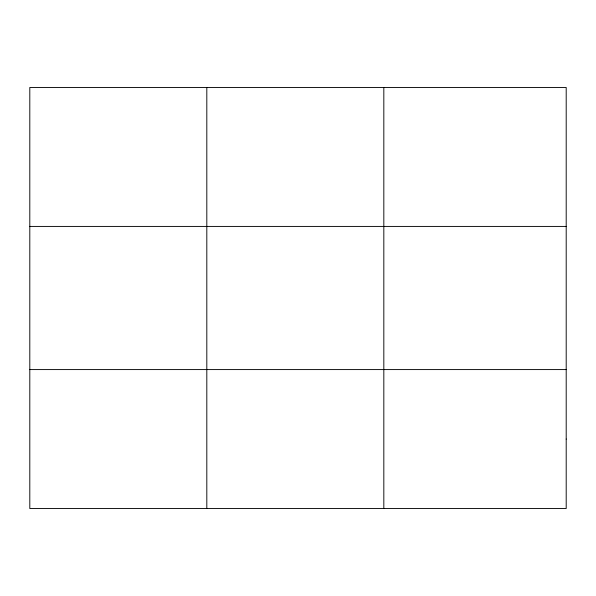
<?xml version="1.0" encoding="UTF-8"?>
<svg xmlns="http://www.w3.org/2000/svg" width="596" height="596" viewBox="0 0 596 596"><rect width="100%" height="100%" fill="white"/><g stroke="black" fill="none" stroke-linecap="round" stroke-linejoin="round"><path stroke-width="0.89" d="M206.812 87.478L206.812 508.522M383.824 87.478L383.824 508.522M29.8 226.42L566.2 226.42M29.8 369.58L566.2 369.58M566.2 439.051L566.2 508.522L29.8 508.522L29.8 87.478L566.2 87.478L566.2 439.051"/></g></svg>
